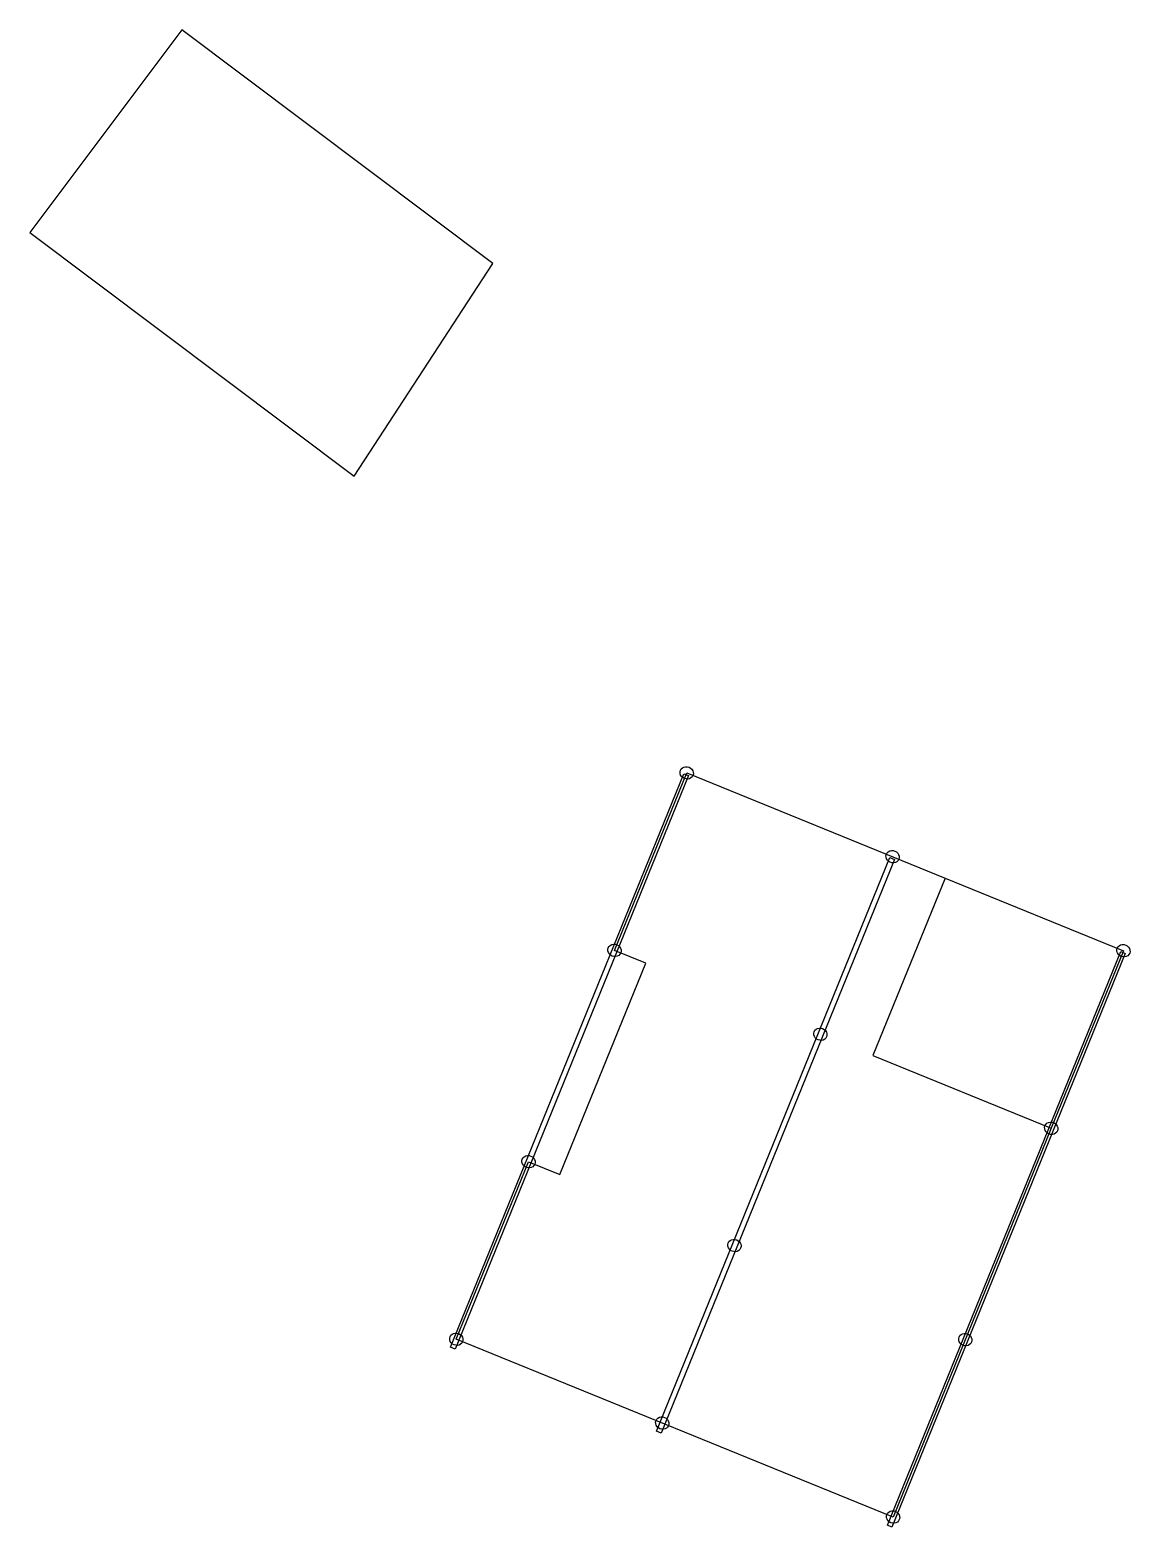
# Model space of a CAD drawing. Extents: x -42864 to 135053, y -26898 to 95700.
# Drawn here: x -42864 to -24837, y 44893 to 69412 of the extents above; entities that cross this region are included whole.
import ezdxf

# ---------------------------------------------------------------- set-up
doc = ezdxf.new("R2010")
doc.units = 0
doc.layers.add('SECTIONCUTEDGES', color=7, linetype='CONTINUOUS')

msp = doc.modelspace()

# ---------------------------------------------------------------- linework, layer by layer
at = {"layer": 'SECTIONCUTEDGES'}
for p, q in [((-40373, 69412), (-42864, 66095)), ((-40373, 69412), (-42864, 66095)), ((-35278, 65585), (-40373, 69412)), ((-35278, 65585), (-40373, 69412)), ((-42864, 66095), (-37551, 62104)), ((-42864, 66095), (-37551, 62104)), ((-37551, 62104), (-35278, 65585)), ((-37551, 62104), (-35278, 65585)), ((-35970, 47837), (-32147, 57231)), ((-32072, 57201), (-35896, 47806)), ((-33285, 54338), (-32102, 57245)), ((-33285, 54338), (-32102, 57245)), ((-32210, 57261), (-32204, 57287)), ((-32209, 57235), (-32210, 57261)), ((-32201, 57209), (-32209, 57235)), ((-32204, 57287), (-32191, 57309)), ((-32186, 57186), (-32201, 57209)), ((-32191, 57309), (-32172, 57327)), ((-32165, 57167), (-32186, 57186)), ((-32172, 57327), (-32148, 57340)), ((-32140, 57153), (-32165, 57167)), ((-32148, 57340), (-32121, 57346)), ((-32147, 57231), (-32072, 57201)), ((-32112, 57145), (-32140, 57153)), ((-32121, 57346), (-32092, 57345)), ((-32083, 57144), (-32112, 57145)), ((-32102, 57245), (-27869, 55522)), ((-32102, 57245), (-27869, 55522)), ((-32092, 57345), (-32064, 57337)), ((-32056, 57150), (-32083, 57144)), ((-32064, 57337), (-32039, 57323)), ((-32032, 57163), (-32056, 57150)), ((-32039, 57323), (-32018, 57304)), ((-32013, 57181), (-32032, 57163)), ((-32018, 57304), (-32003, 57281)), ((-32000, 57203), (-32013, 57181)), ((-32003, 57281), (-31995, 57255)), ((-31993, 57229), (-32000, 57203)), ((-31995, 57255), (-31993, 57229)), ((-28837, 55888), (-28830, 55914)), ((-28837, 55888), (-28830, 55914)), ((-28830, 55914), (-28817, 55936)), ((-28830, 55914), (-28817, 55936)), ((-28817, 55936), (-28798, 55954)), ((-28817, 55936), (-28798, 55954)), ((-28798, 55954), (-28774, 55967)), ((-28798, 55954), (-28774, 55967)), ((-28774, 55967), (-28747, 55973)), ((-28774, 55967), (-28747, 55973)), ((-28747, 55973), (-28718, 55972)), ((-28747, 55973), (-28718, 55972)), ((-28718, 55972), (-28690, 55964)), ((-28718, 55972), (-28690, 55964)), ((-28690, 55964), (-28665, 55950)), ((-28690, 55964), (-28665, 55950)), ((-28665, 55950), (-28644, 55931)), ((-28665, 55950), (-28644, 55931)), ((-28644, 55931), (-28629, 55908)), ((-28644, 55931), (-28629, 55908)), ((-28629, 55908), (-28621, 55882)), ((-28629, 55908), (-28621, 55882)), ((-32596, 46463), (-28773, 55858)), ((-28698, 55828), (-32522, 46433)), ((-28835, 55862), (-28837, 55888)), ((-28835, 55862), (-28837, 55888)), ((-28827, 55836), (-28835, 55862)), ((-28827, 55836), (-28835, 55862)), ((-28812, 55813), (-28827, 55836)), ((-28812, 55813), (-28827, 55836)), ((-28791, 55794), (-28812, 55813)), ((-28791, 55794), (-28812, 55813)), ((-28766, 55780), (-28791, 55794)), ((-28766, 55780), (-28791, 55794)), ((-28773, 55858), (-28698, 55828)), ((-28738, 55772), (-28766, 55780)), ((-28738, 55772), (-28766, 55780)), ((-28709, 55771), (-28738, 55772)), ((-28709, 55771), (-28738, 55772)), ((-28682, 55777), (-28709, 55771)), ((-28682, 55777), (-28709, 55771)), ((-28658, 55790), (-28682, 55777)), ((-28658, 55790), (-28682, 55777)), ((-28639, 55808), (-28658, 55790)), ((-28639, 55808), (-28658, 55790)), ((-28626, 55830), (-28639, 55808)), ((-28626, 55830), (-28639, 55808)), ((-28620, 55856), (-28626, 55830)), ((-28620, 55856), (-28626, 55830)), ((-28621, 55882), (-28620, 55856)), ((-28621, 55882), (-28620, 55856)), ((-27869, 55522), (-29052, 52615)), ((-27869, 55522), (-29052, 52615)), ((-27869, 55522), (-24945, 54332)), ((-27869, 55522), (-24945, 54332)), ((-33355, 54420), (-33331, 54432)), ((-33331, 54432), (-33304, 54438)), ((-33304, 54438), (-33275, 54438)), ((-33275, 54438), (-33248, 54430)), ((-24991, 54427), (-24964, 54433)), ((-24991, 54427), (-24964, 54433)), ((-24964, 54433), (-24935, 54432)), ((-24964, 54433), (-24935, 54432)), ((-24935, 54432), (-24908, 54425)), ((-24935, 54432), (-24908, 54425)), ((-33394, 54354), (-33387, 54379)), ((-33393, 54328), (-33394, 54354)), ((-33384, 54302), (-33393, 54328)), ((-33387, 54379), (-33374, 54402)), ((-33369, 54279), (-33384, 54302)), ((-33374, 54402), (-33355, 54420)), ((-33348, 54259), (-33369, 54279)), ((-33323, 54245), (-33348, 54259)), ((-33295, 54238), (-33323, 54245)), ((-33267, 54237), (-33295, 54238)), ((-32774, 54130), (-33285, 54338)), ((-32774, 54130), (-33285, 54338)), ((-33239, 54243), (-33267, 54237)), ((-33248, 54430), (-33222, 54416)), ((-33215, 54256), (-33239, 54243)), ((-33222, 54416), (-33202, 54397)), ((-33196, 54274), (-33215, 54256)), ((-33202, 54397), (-33186, 54374)), ((-33183, 54296), (-33196, 54274)), ((-33186, 54374), (-33178, 54348)), ((-33177, 54321), (-33183, 54296)), ((-33178, 54348), (-33177, 54321)), ((-28814, 44924), (-24990, 54318)), ((-24916, 54288), (-28739, 44893)), ((-24945, 54332), (-26128, 51425)), ((-24945, 54332), (-26128, 51425)), ((-25054, 54349), (-25047, 54374)), ((-25054, 54349), (-25047, 54374)), ((-25052, 54322), (-25054, 54349)), ((-25052, 54322), (-25054, 54349)), ((-25044, 54296), (-25052, 54322)), ((-25044, 54296), (-25052, 54322)), ((-25047, 54374), (-25034, 54396)), ((-25047, 54374), (-25034, 54396)), ((-25029, 54273), (-25044, 54296)), ((-25029, 54273), (-25044, 54296)), ((-25034, 54396), (-25015, 54415)), ((-25034, 54396), (-25015, 54415)), ((-25008, 54254), (-25029, 54273)), ((-25008, 54254), (-25029, 54273)), ((-25015, 54415), (-24991, 54427)), ((-25015, 54415), (-24991, 54427)), ((-24983, 54240), (-25008, 54254)), ((-24983, 54240), (-25008, 54254)), ((-24990, 54318), (-24916, 54288)), ((-24955, 54232), (-24983, 54240)), ((-24955, 54232), (-24983, 54240)), ((-24927, 54232), (-24955, 54232)), ((-24927, 54232), (-24955, 54232)), ((-24899, 54238), (-24927, 54232)), ((-24899, 54238), (-24927, 54232)), ((-24908, 54425), (-24882, 54411)), ((-24908, 54425), (-24882, 54411)), ((-24875, 54250), (-24899, 54238)), ((-24875, 54250), (-24899, 54238)), ((-24882, 54411), (-24861, 54391)), ((-24882, 54411), (-24861, 54391)), ((-24856, 54268), (-24875, 54250)), ((-24856, 54268), (-24875, 54250)), ((-24861, 54391), (-24846, 54368)), ((-24861, 54391), (-24846, 54368)), ((-24843, 54291), (-24856, 54268)), ((-24843, 54291), (-24856, 54268)), ((-24846, 54368), (-24838, 54342)), ((-24846, 54368), (-24838, 54342)), ((-24837, 54316), (-24843, 54291)), ((-24837, 54316), (-24843, 54291)), ((-24838, 54342), (-24837, 54316)), ((-24838, 54342), (-24837, 54316)), ((-34183, 50669), (-32774, 54130)), ((-34183, 50669), (-32774, 54130)), ((-30020, 52981), (-30013, 53006)), ((-30020, 52981), (-30013, 53006)), ((-30019, 52955), (-30020, 52981)), ((-30019, 52955), (-30020, 52981)), ((-30013, 53006), (-30000, 53029)), ((-30013, 53006), (-30000, 53029)), ((-30000, 53029), (-29981, 53047)), ((-30000, 53029), (-29981, 53047)), ((-29981, 53047), (-29957, 53059)), ((-29981, 53047), (-29957, 53059)), ((-29957, 53059), (-29930, 53065)), ((-29957, 53059), (-29930, 53065)), ((-29930, 53065), (-29901, 53065)), ((-29930, 53065), (-29901, 53065)), ((-29901, 53065), (-29874, 53057)), ((-29901, 53065), (-29874, 53057)), ((-29874, 53057), (-29848, 53043)), ((-29874, 53057), (-29848, 53043)), ((-29848, 53043), (-29828, 53024)), ((-29848, 53043), (-29828, 53024)), ((-29828, 53024), (-29812, 53000)), ((-29828, 53024), (-29812, 53000)), ((-29812, 53000), (-29804, 52975)), ((-29812, 53000), (-29804, 52975)), ((-29804, 52975), (-29803, 52948)), ((-29804, 52975), (-29803, 52948)), ((-30010, 52929), (-30019, 52955)), ((-30010, 52929), (-30019, 52955)), ((-29995, 52905), (-30010, 52929)), ((-29995, 52905), (-30010, 52929)), ((-29974, 52886), (-29995, 52905)), ((-29974, 52886), (-29995, 52905)), ((-29949, 52872), (-29974, 52886)), ((-29949, 52872), (-29974, 52886)), ((-29921, 52865), (-29949, 52872)), ((-29921, 52865), (-29949, 52872)), ((-29893, 52864), (-29921, 52865)), ((-29893, 52864), (-29921, 52865)), ((-29865, 52870), (-29893, 52864)), ((-29865, 52870), (-29893, 52864)), ((-29841, 52882), (-29865, 52870)), ((-29841, 52882), (-29865, 52870)), ((-29822, 52901), (-29841, 52882)), ((-29822, 52901), (-29841, 52882)), ((-29809, 52923), (-29822, 52901)), ((-29809, 52923), (-29822, 52901)), ((-29803, 52948), (-29809, 52923)), ((-29803, 52948), (-29809, 52923)), ((-29052, 52615), (-26128, 51425)), ((-29052, 52615), (-26128, 51425)), ((-26217, 51489), (-26198, 51507)), ((-26217, 51489), (-26198, 51507)), ((-26198, 51507), (-26174, 51520)), ((-26198, 51507), (-26174, 51520)), ((-26174, 51520), (-26147, 51526)), ((-26174, 51520), (-26147, 51526)), ((-26147, 51526), (-26119, 51525)), ((-26147, 51526), (-26119, 51525)), ((-26119, 51525), (-26091, 51517)), ((-26119, 51525), (-26091, 51517)), ((-26091, 51517), (-26066, 51503)), ((-26091, 51517), (-26066, 51503)), ((-26066, 51503), (-26045, 51484)), ((-26066, 51503), (-26045, 51484)), ((-26128, 51425), (-28720, 45057)), ((-26128, 51425), (-28720, 45057)), ((-26237, 51441), (-26231, 51467)), ((-26237, 51441), (-26231, 51467)), ((-26236, 51415), (-26237, 51441)), ((-26236, 51415), (-26237, 51441)), ((-26227, 51389), (-26236, 51415)), ((-26227, 51389), (-26236, 51415)), ((-26231, 51467), (-26217, 51489)), ((-26231, 51467), (-26217, 51489)), ((-26212, 51366), (-26227, 51389)), ((-26212, 51366), (-26227, 51389)), ((-26191, 51347), (-26212, 51366)), ((-26191, 51347), (-26212, 51366)), ((-26166, 51333), (-26191, 51347)), ((-26166, 51333), (-26191, 51347)), ((-26138, 51325), (-26166, 51333)), ((-26138, 51325), (-26166, 51333)), ((-26110, 51324), (-26138, 51325)), ((-26110, 51324), (-26138, 51325)), ((-26083, 51330), (-26110, 51324)), ((-26083, 51330), (-26110, 51324)), ((-26059, 51343), (-26083, 51330)), ((-26059, 51343), (-26083, 51330)), ((-26039, 51361), (-26059, 51343)), ((-26039, 51361), (-26059, 51343)), ((-26045, 51484), (-26029, 51461)), ((-26045, 51484), (-26029, 51461)), ((-26026, 51383), (-26039, 51361)), ((-26026, 51383), (-26039, 51361)), ((-26029, 51461), (-26021, 51435)), ((-26029, 51461), (-26021, 51435)), ((-26020, 51409), (-26026, 51383)), ((-26020, 51409), (-26026, 51383)), ((-26021, 51435), (-26020, 51409)), ((-26021, 51435), (-26020, 51409)), ((-35877, 47969), (-34694, 50877)), ((-35877, 47969), (-34694, 50877)), ((-34802, 50893), (-34796, 50918)), ((-34801, 50867), (-34802, 50893)), ((-34793, 50841), (-34801, 50867)), ((-34796, 50918), (-34783, 50941)), ((-34777, 50818), (-34793, 50841)), ((-34783, 50941), (-34764, 50959)), ((-34756, 50798), (-34777, 50818)), ((-34764, 50959), (-34739, 50971)), ((-34731, 50784), (-34756, 50798)), ((-34739, 50971), (-34712, 50977)), ((-34704, 50777), (-34731, 50784)), ((-34712, 50977), (-34684, 50977)), ((-34675, 50776), (-34704, 50777)), ((-34694, 50877), (-34183, 50669)), ((-34694, 50877), (-34183, 50669)), ((-34684, 50977), (-34656, 50969)), ((-34648, 50782), (-34675, 50776)), ((-34656, 50969), (-34631, 50955)), ((-34624, 50795), (-34648, 50782)), ((-34631, 50955), (-34610, 50936)), ((-34605, 50813), (-34624, 50795)), ((-34610, 50936), (-34595, 50913)), ((-34592, 50835), (-34605, 50813)), ((-34595, 50913), (-34586, 50887)), ((-34585, 50860), (-34592, 50835)), ((-34586, 50887), (-34585, 50860)), ((-31428, 49520), (-31422, 49545)), ((-31428, 49520), (-31422, 49545)), ((-31422, 49545), (-31409, 49568)), ((-31422, 49545), (-31409, 49568)), ((-31409, 49568), (-31390, 49586)), ((-31409, 49568), (-31390, 49586)), ((-31390, 49586), (-31366, 49598)), ((-31390, 49586), (-31366, 49598)), ((-31366, 49598), (-31338, 49604)), ((-31366, 49598), (-31338, 49604)), ((-31338, 49604), (-31310, 49604)), ((-31338, 49604), (-31310, 49604)), ((-31310, 49604), (-31282, 49596)), ((-31310, 49604), (-31282, 49596)), ((-31282, 49596), (-31257, 49582)), ((-31282, 49596), (-31257, 49582)), ((-31257, 49582), (-31236, 49563)), ((-31257, 49582), (-31236, 49563)), ((-31236, 49563), (-31221, 49539)), ((-31236, 49563), (-31221, 49539)), ((-31221, 49539), (-31212, 49514)), ((-31221, 49539), (-31212, 49514)), ((-31427, 49493), (-31428, 49520)), ((-31427, 49493), (-31428, 49520)), ((-31419, 49468), (-31427, 49493)), ((-31419, 49468), (-31427, 49493)), ((-31403, 49444), (-31419, 49468)), ((-31403, 49444), (-31419, 49468)), ((-31383, 49425), (-31403, 49444)), ((-31383, 49425), (-31403, 49444)), ((-31357, 49411), (-31383, 49425)), ((-31357, 49411), (-31383, 49425)), ((-31330, 49404), (-31357, 49411)), ((-31330, 49404), (-31357, 49411)), ((-31301, 49403), (-31330, 49404)), ((-31301, 49403), (-31330, 49404)), ((-31274, 49409), (-31301, 49403)), ((-31274, 49409), (-31301, 49403)), ((-31250, 49421), (-31274, 49409)), ((-31250, 49421), (-31274, 49409)), ((-31231, 49440), (-31250, 49421)), ((-31231, 49440), (-31250, 49421)), ((-31218, 49462), (-31231, 49440)), ((-31218, 49462), (-31231, 49440)), ((-31211, 49487), (-31218, 49462)), ((-31211, 49487), (-31218, 49462)), ((-31212, 49514), (-31211, 49487)), ((-31212, 49514), (-31211, 49487)), ((-35947, 48052), (-35923, 48064)), ((-35923, 48064), (-35896, 48070)), ((-35896, 48070), (-35867, 48069)), ((-35867, 48069), (-35839, 48062)), ((-35839, 48062), (-35814, 48048)), ((-27607, 48046), (-27583, 48059)), ((-27607, 48046), (-27583, 48059)), ((-27583, 48059), (-27555, 48065)), ((-27583, 48059), (-27555, 48065)), ((-27555, 48065), (-27527, 48064)), ((-27555, 48065), (-27527, 48064)), ((-27527, 48064), (-27499, 48056)), ((-27527, 48064), (-27499, 48056)), ((-35985, 47986), (-35979, 48011)), ((-35984, 47959), (-35985, 47986)), ((-35976, 47934), (-35984, 47959)), ((-35979, 48011), (-35966, 48034)), ((-35961, 47910), (-35976, 47934)), ((-35896, 47806), (-35970, 47837)), ((-35966, 48034), (-35947, 48052)), ((-35940, 47891), (-35961, 47910)), ((-35915, 47877), (-35940, 47891)), ((-35887, 47870), (-35915, 47877)), ((-35858, 47869), (-35887, 47870)), ((-28720, 45057), (-35877, 47969)), ((-28720, 45057), (-35877, 47969)), ((-35831, 47875), (-35858, 47869)), ((-35807, 47887), (-35831, 47875)), ((-35814, 48048), (-35793, 48029)), ((-35788, 47905), (-35807, 47887)), ((-35793, 48029), (-35778, 48005)), ((-35775, 47928), (-35788, 47905)), ((-35778, 48005), (-35770, 47980)), ((-35768, 47953), (-35775, 47928)), ((-35770, 47980), (-35768, 47953)), ((-27645, 47980), (-27639, 48006)), ((-27645, 47980), (-27639, 48006)), ((-27644, 47954), (-27645, 47980)), ((-27644, 47954), (-27645, 47980)), ((-27636, 47928), (-27644, 47954)), ((-27636, 47928), (-27644, 47954)), ((-27639, 48006), (-27626, 48028)), ((-27639, 48006), (-27626, 48028)), ((-27621, 47905), (-27636, 47928)), ((-27621, 47905), (-27636, 47928)), ((-27626, 48028), (-27607, 48046)), ((-27626, 48028), (-27607, 48046)), ((-27600, 47886), (-27621, 47905)), ((-27600, 47886), (-27621, 47905)), ((-27574, 47872), (-27600, 47886)), ((-27574, 47872), (-27600, 47886)), ((-27547, 47864), (-27574, 47872)), ((-27547, 47864), (-27574, 47872)), ((-27518, 47863), (-27547, 47864)), ((-27518, 47863), (-27547, 47864)), ((-27491, 47869), (-27518, 47863)), ((-27491, 47869), (-27518, 47863)), ((-27499, 48056), (-27474, 48042)), ((-27499, 48056), (-27474, 48042)), ((-27467, 47882), (-27491, 47869)), ((-27467, 47882), (-27491, 47869)), ((-27474, 48042), (-27453, 48023)), ((-27474, 48042), (-27453, 48023)), ((-27448, 47900), (-27467, 47882)), ((-27448, 47900), (-27467, 47882)), ((-27453, 48023), (-27438, 48000)), ((-27453, 48023), (-27438, 48000)), ((-27435, 47922), (-27448, 47900)), ((-27435, 47922), (-27448, 47900)), ((-27438, 48000), (-27430, 47974)), ((-27438, 48000), (-27430, 47974)), ((-27428, 47948), (-27435, 47922)), ((-27428, 47948), (-27435, 47922)), ((-27430, 47974), (-27428, 47948)), ((-27430, 47974), (-27428, 47948)), ((-32611, 46613), (-32605, 46638)), ((-32611, 46613), (-32605, 46638)), ((-32610, 46586), (-32611, 46613)), ((-32610, 46586), (-32611, 46613)), ((-32602, 46560), (-32610, 46586)), ((-32602, 46560), (-32610, 46586)), ((-32605, 46638), (-32592, 46660)), ((-32605, 46638), (-32592, 46660)), ((-32592, 46660), (-32573, 46678)), ((-32592, 46660), (-32573, 46678)), ((-32573, 46678), (-32549, 46691)), ((-32573, 46678), (-32549, 46691)), ((-32549, 46691), (-32522, 46697)), ((-32549, 46691), (-32522, 46697)), ((-32522, 46697), (-32493, 46696)), ((-32522, 46697), (-32493, 46696)), ((-32493, 46696), (-32465, 46689)), ((-32493, 46696), (-32465, 46689)), ((-32465, 46689), (-32440, 46675)), ((-32465, 46689), (-32440, 46675)), ((-32440, 46675), (-32419, 46655)), ((-32440, 46675), (-32419, 46655)), ((-32419, 46655), (-32404, 46632)), ((-32419, 46655), (-32404, 46632)), ((-32404, 46632), (-32396, 46606)), ((-32404, 46632), (-32396, 46606)), ((-32396, 46606), (-32395, 46580)), ((-32396, 46606), (-32395, 46580)), ((-32587, 46537), (-32602, 46560)), ((-32587, 46537), (-32602, 46560)), ((-32522, 46433), (-32596, 46463)), ((-32566, 46518), (-32587, 46537)), ((-32566, 46518), (-32587, 46537)), ((-32541, 46504), (-32566, 46518)), ((-32541, 46504), (-32566, 46518)), ((-32513, 46496), (-32541, 46504)), ((-32513, 46496), (-32541, 46504)), ((-32484, 46496), (-32513, 46496)), ((-32484, 46496), (-32513, 46496)), ((-32457, 46502), (-32484, 46496)), ((-32457, 46502), (-32484, 46496)), ((-32433, 46514), (-32457, 46502)), ((-32433, 46514), (-32457, 46502)), ((-32414, 46532), (-32433, 46514)), ((-32414, 46532), (-32433, 46514)), ((-32401, 46555), (-32414, 46532)), ((-32401, 46555), (-32414, 46532)), ((-32395, 46580), (-32401, 46555)), ((-32395, 46580), (-32401, 46555)), ((-28822, 45098), (-28809, 45121)), ((-28822, 45098), (-28809, 45121)), ((-28809, 45121), (-28790, 45139)), ((-28809, 45121), (-28790, 45139)), ((-28790, 45139), (-28766, 45151)), ((-28790, 45139), (-28766, 45151)), ((-28766, 45151), (-28739, 45157)), ((-28766, 45151), (-28739, 45157)), ((-28739, 45157), (-28710, 45157)), ((-28739, 45157), (-28710, 45157)), ((-28710, 45157), (-28683, 45149)), ((-28710, 45157), (-28683, 45149)), ((-28683, 45149), (-28657, 45135)), ((-28683, 45149), (-28657, 45135)), ((-28657, 45135), (-28636, 45116)), ((-28657, 45135), (-28636, 45116)), ((-28636, 45116), (-28621, 45093)), ((-28636, 45116), (-28621, 45093)), ((-28829, 45073), (-28822, 45098)), ((-28829, 45073), (-28822, 45098)), ((-28827, 45047), (-28829, 45073)), ((-28827, 45047), (-28829, 45073)), ((-28819, 45021), (-28827, 45047)), ((-28819, 45021), (-28827, 45047)), ((-28804, 44998), (-28819, 45021)), ((-28804, 44998), (-28819, 45021)), ((-28739, 44893), (-28814, 44924)), ((-28783, 44978), (-28804, 44998)), ((-28783, 44978), (-28804, 44998)), ((-28758, 44964), (-28783, 44978)), ((-28758, 44964), (-28783, 44978)), ((-28730, 44957), (-28758, 44964)), ((-28730, 44957), (-28758, 44964)), ((-28702, 44956), (-28730, 44957)), ((-28702, 44956), (-28730, 44957)), ((-28674, 44962), (-28702, 44956)), ((-28674, 44962), (-28702, 44956)), ((-28650, 44975), (-28674, 44962)), ((-28650, 44975), (-28674, 44962)), ((-28631, 44993), (-28650, 44975)), ((-28631, 44993), (-28650, 44975)), ((-28618, 45015), (-28631, 44993)), ((-28618, 45015), (-28631, 44993)), ((-28621, 45093), (-28613, 45067)), ((-28621, 45093), (-28613, 45067)), ((-28612, 45040), (-28618, 45015)), ((-28612, 45040), (-28618, 45015)), ((-28613, 45067), (-28612, 45040)), ((-28613, 45067), (-28612, 45040))]:
    msp.add_line(p, q, dxfattribs=at)

doc.saveas('drawing.dxf')
